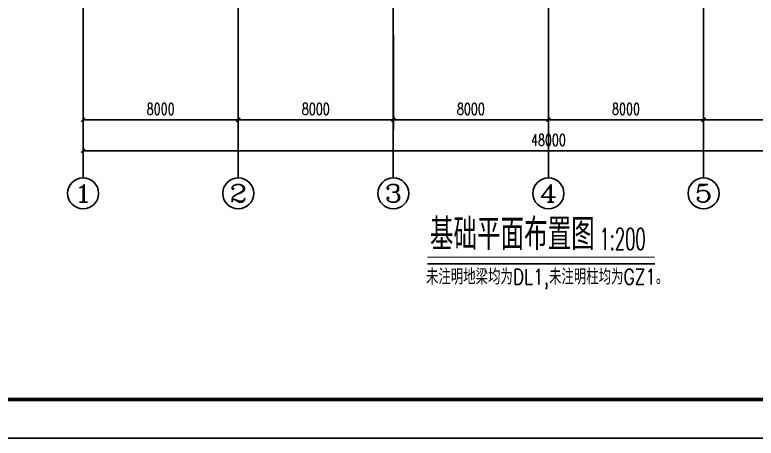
# Model space of a CAD drawing. Extents: x 36360094 to 36697644, y 75306 to 425482.
# Drawn here: x 36386934 to 36425171, y 341482 to 363341 of the extents above; entities that cross this region are included whole.
import ezdxf
from ezdxf.enums import TextEntityAlignment as Align

# ---------------------------------------------------------------- set-up
doc = ezdxf.new("R2010")
doc.units = 0
doc.header["$LTSCALE"] = 1000
doc.header["$MEASUREMENT"] = 0
doc.linetypes.add('ACAD_ISO04W100', pattern=[30.5, 24, -3, 0.5, -3])
doc.linetypes.add('DOTE', pattern=[2.42, 2, -0.2, 0.02, -0.2])
doc.layers.get('0').update_dxf_attribs({"linetype": 'CONTINUOUS'})
doc.layers.get('DEFPOINTS').update_dxf_attribs({"linetype": 'CONTINUOUS'})
for name, color, linetype in [('AXIS', 3, 'CONTINUOUS'), ('AXIS_TEXT', 7, 'CONTINUOUS'), ('DIM_TEXT', 3, 'CONTINUOUS'), ('DOTE', 1, 'ACAD_ISO04W100'), ('PUB_TITLE', 4, 'CONTINUOUS'), ('标注', 4, 'CONTINUOUS'), ('标注、文字', 3, 'CONTINUOUS')]:
    doc.layers.add(name, color=color, linetype=linetype)
doc.styles.add('_HZTXT', font='txt.shx', dxfattribs={"width": 0.8, "bigfont": 'hztxt.shx'})
doc.styles.add('_SIMPLEX', font='SIMPLEX', dxfattribs={"width": 0.8})
doc.styles.add('_TCH_AXIS', font='COMPLEX', dxfattribs={"bigfont": 'GBCBIG'})
doc.styles.add('_TCH_DIM_T3', font='SIMPLEX', dxfattribs={"width": 0.705882, "bigfont": 'GBCBIG'})
doc.styles.add('COMPLEX', font='COMPLEX')
doc.styles.add('中西', font='romans.shx', dxfattribs={"width": 0.8, "height": 350, "bigfont": 'hztxt.shx'})
doc.dimstyles.new('_TCH_ARCH&&200', dxfattribs={"dimtxt": 595, "dimasz": 200, "dimexe": 500, "dimexo": 600, "dimgap": 252.5, "dimtad": 1, "dimdec": 0, "dimzin": 0, "dimdsep": 46, "dimtxsty": '_TCH_DIM_T3', "dimblk": 'ARCHTICK', "dimcen": 0.09, "dimclrt": 7, "dimazin": 2, "dimtfac": 1, "dimtdec": 0, "dimtix": 1, "dimtmove": 2, "dimatfit": 3, "dimfxl": 0, "dimtolj": 1, "dimtzin": 0, "dimarcsym": 0})

# ---------------------------------------------------------------- blocks, each defined once
blk = doc.blocks.new('_ArchTick')
at = {"color": 0, "linetype": 'ByBlock', "const_width": 0.4}
blk.add_lwpolyline([(-0.5, -0.5), (0.5, 0.5)], dxfattribs=at)
blk = doc.blocks.new('*D585')
at = {"layer": 'AXIS', "color": 0, "lineweight": -2}
for p, q in [((36390457, 362324), (36390457, 357424)), ((36398457, 362324), (36398457, 357424)), ((36390457, 357924), (36398457, 357924))]:
    blk.add_line(p, q, dxfattribs=at)
at = {"layer": 'DEFPOINTS', "color": 0}
for p in [(36390457, 362924), (36398457, 362924), (36398457, 357924)]:
    blk.add_point(p, dxfattribs=at)
at = {"layer": 'AXIS', "color": 0, "lineweight": -2, "xscale": 200, "yscale": 200, "zscale": 200, "rotation": 180}
blk.add_blockref('_ArchTick', (36390457, 357924), dxfattribs=at)
at = {"layer": 'AXIS', "color": 0, "lineweight": -2, "xscale": 200, "yscale": 200, "zscale": 200}
blk.add_blockref('_ArchTick', (36398457, 357924), dxfattribs=at)
at = {"layer": 'AXIS', "color": 7, "insert": (36394457, 358474), "char_height": 595, "attachment_point": 5, "style": '_TCH_DIM_T3'}
blk.add_mtext('\\A1;8000', dxfattribs=at)
blk = doc.blocks.new('*D586')
at = {"layer": 'AXIS', "color": 0, "lineweight": -2}
for p, q in [((36398457, 362324), (36398457, 357424)), ((36406457, 362324), (36406457, 357424)), ((36398457, 357924), (36406457, 357924))]:
    blk.add_line(p, q, dxfattribs=at)
at = {"layer": 'DEFPOINTS', "color": 0}
for p in [(36398457, 362924), (36406457, 362924), (36406457, 357924)]:
    blk.add_point(p, dxfattribs=at)
at = {"layer": 'AXIS', "color": 0, "lineweight": -2, "xscale": 200, "yscale": 200, "zscale": 200, "rotation": 180}
blk.add_blockref('_ArchTick', (36398457, 357924), dxfattribs=at)
at = {"layer": 'AXIS', "color": 0, "lineweight": -2, "xscale": 200, "yscale": 200, "zscale": 200}
blk.add_blockref('_ArchTick', (36406457, 357924), dxfattribs=at)
at = {"layer": 'AXIS', "color": 7, "insert": (36402457, 358474), "char_height": 595, "attachment_point": 5, "style": '_TCH_DIM_T3'}
blk.add_mtext('\\A1;8000', dxfattribs=at)
blk = doc.blocks.new('*D587')
at = {"layer": 'AXIS', "color": 0, "lineweight": -2}
for p, q in [((36406457, 362324), (36406457, 357424)), ((36414457, 362324), (36414457, 357424)), ((36406457, 357924), (36414457, 357924))]:
    blk.add_line(p, q, dxfattribs=at)
at = {"layer": 'DEFPOINTS', "color": 0}
for p in [(36406457, 362924), (36414457, 362924), (36414457, 357924)]:
    blk.add_point(p, dxfattribs=at)
at = {"layer": 'AXIS', "color": 0, "lineweight": -2, "xscale": 200, "yscale": 200, "zscale": 200, "rotation": 180}
blk.add_blockref('_ArchTick', (36406457, 357924), dxfattribs=at)
at = {"layer": 'AXIS', "color": 0, "lineweight": -2, "xscale": 200, "yscale": 200, "zscale": 200}
blk.add_blockref('_ArchTick', (36414457, 357924), dxfattribs=at)
at = {"layer": 'AXIS', "color": 7, "insert": (36410457, 358474), "char_height": 595, "attachment_point": 5, "style": '_TCH_DIM_T3'}
blk.add_mtext('\\A1;8000', dxfattribs=at)
blk = doc.blocks.new('*D588')
at = {"layer": 'AXIS', "color": 0, "lineweight": -2}
for p, q in [((36414457, 362324), (36414457, 357424)), ((36422457, 362324), (36422457, 357424)), ((36414457, 357924), (36422457, 357924))]:
    blk.add_line(p, q, dxfattribs=at)
at = {"layer": 'DEFPOINTS', "color": 0}
for p in [(36414457, 362924), (36422457, 362924), (36422457, 357924)]:
    blk.add_point(p, dxfattribs=at)
at = {"layer": 'AXIS', "color": 0, "lineweight": -2, "xscale": 200, "yscale": 200, "zscale": 200, "rotation": 180}
blk.add_blockref('_ArchTick', (36414457, 357924), dxfattribs=at)
at = {"layer": 'AXIS', "color": 0, "lineweight": -2, "xscale": 200, "yscale": 200, "zscale": 200}
blk.add_blockref('_ArchTick', (36422457, 357924), dxfattribs=at)
at = {"layer": 'AXIS', "color": 7, "insert": (36418457, 358474), "char_height": 595, "attachment_point": 5, "style": '_TCH_DIM_T3'}
blk.add_mtext('\\A1;8000', dxfattribs=at)
blk = doc.blocks.new('*D589')
at = {"layer": 'AXIS', "color": 0, "lineweight": -2}
for p, q in [((36422457, 362324), (36422457, 357424)), ((36430457, 362324), (36430457, 357424)), ((36422457, 357924), (36430457, 357924))]:
    blk.add_line(p, q, dxfattribs=at)
at = {"layer": 'DEFPOINTS', "color": 0}
for p in [(36422457, 362924), (36430457, 362924), (36430457, 357924)]:
    blk.add_point(p, dxfattribs=at)
at = {"layer": 'AXIS', "color": 0, "lineweight": -2, "xscale": 200, "yscale": 200, "zscale": 200, "rotation": 180}
blk.add_blockref('_ArchTick', (36422457, 357924), dxfattribs=at)
at = {"layer": 'AXIS', "color": 0, "lineweight": -2, "xscale": 200, "yscale": 200, "zscale": 200}
blk.add_blockref('_ArchTick', (36430457, 357924), dxfattribs=at)
at = {"layer": 'AXIS', "color": 7, "insert": (36426457, 358474), "char_height": 595, "attachment_point": 5, "style": '_TCH_DIM_T3'}
blk.add_mtext('\\A1;8000', dxfattribs=at)
blk = doc.blocks.new('*D591')
at = {"layer": 'AXIS', "color": 0, "lineweight": -2}
for p, q in [((36390457, 362324), (36390457, 355824)), ((36438457, 362324), (36438457, 355824)), ((36390457, 356324), (36438457, 356324))]:
    blk.add_line(p, q, dxfattribs=at)
at = {"layer": 'DEFPOINTS', "color": 0}
for p in [(36390457, 362924), (36438457, 362924), (36438457, 356324)]:
    blk.add_point(p, dxfattribs=at)
at = {"layer": 'AXIS', "color": 0, "lineweight": -2, "xscale": 200, "yscale": 200, "zscale": 200, "rotation": 180}
blk.add_blockref('_ArchTick', (36390457, 356324), dxfattribs=at)
at = {"layer": 'AXIS', "color": 0, "lineweight": -2, "xscale": 200, "yscale": 200, "zscale": 200}
blk.add_blockref('_ArchTick', (36438457, 356324), dxfattribs=at)
at = {"layer": 'AXIS', "color": 7, "insert": (36414457, 356874), "char_height": 595, "attachment_point": 5, "style": '_TCH_DIM_T3'}
blk.add_mtext('\\A1;48000', dxfattribs=at)
blk = doc.blocks.new('_AXISO')
blk.add_circle((0, 0), 0.5)
at = {"layer": 'AXIS_TEXT', "style": 'COMPLEX', "width": 1.041667}
blk.add_attdef('A', text='', height=0.56, dxfattribs=at).set_placement((-0.25, -0.28), (0.25, -0.28), align=Align.FIT)

msp = doc.modelspace()

# ---------------------------------------------------------------- linework, layer by layer
at = {"layer": 'AXIS'}
for p, q in [((36390456.8, 362923.6), (36390456.8, 354923.6)), ((36398456.8, 362923.6), (36398456.8, 354923.6)), ((36406456.8, 362923.6), (36406456.8, 354923.6)), ((36414456.8, 362923.6), (36414456.8, 354923.6)), ((36422456.8, 362923.6), (36422456.8, 354923.6))]:
    msp.add_line(p, q, dxfattribs=at)
at = {"layer": 'DOTE', "linetype": 'DOTE'}
for p, q in [((36390456.8, 362923.6), (36390456.8, 411272.6)), ((36398456.8, 362923.6), (36398456.8, 411272.6)), ((36406456.8, 362923.6), (36406456.8, 411272.6)), ((36414456.8, 362923.6), (36414456.8, 411272.6)), ((36422456.8, 362923.6), (36422456.8, 411272.6))]:
    msp.add_line(p, q, dxfattribs=at)
at = {"layer": 'PUB_TITLE'}
msp.add_lwpolyline([(36360094.2, 341482.4), (36478894.2, 341482.4), (36478894.2, 425482.4), (36360094.2, 425482.4)], close=True, dxfattribs=at)
at = {"layer": 'PUB_TITLE', "const_width": 200}
msp.add_lwpolyline([(36365094.2, 343482.4), (36476894.2, 343482.4), (36476894.2, 423482.4), (36365094.2, 423482.4)], close=True, dxfattribs=at)
at = {"layer": '标注、文字'}
msp.add_line((36408210.7, 350488.7), (36419938.5, 350488.7), dxfattribs=at)
at = {"layer": '标注、文字', "const_width": 50}
msp.add_lwpolyline([(36408210.7, 350827), (36419938.5, 350827)], dxfattribs=at)

# ---------------------------------------------------------------- block references
at = {"layer": 'AXIS'}
ref = msp.add_blockref('_AXISO', (36390456.8, 354123.6), dxfattribs=dict(at, xscale=1600, yscale=1600, zscale=1600))
ref.add_attrib('A', '1', dxfattribs={"layer": 'AXIS_TEXT', "height": 905.1, "style": '_TCH_AXIS', "width": 2.333333}).set_placement((36390004.3, 353671.1), (36390909.4, 353671.1), align=Align.FIT)
ref = msp.add_blockref('_AXISO', (36398456.8, 354123.6), dxfattribs=dict(at, xscale=1600, yscale=1600, zscale=1600))
ref.add_attrib('A', '2', dxfattribs={"layer": 'AXIS_TEXT', "height": 905.1, "style": '_TCH_AXIS', "width": 1.5}).set_placement((36398004.3, 353671.1), (36398909.4, 353671.1), align=Align.FIT)
ref = msp.add_blockref('_AXISO', (36406456.8, 354123.6), dxfattribs=dict(at, xscale=1600, yscale=1600, zscale=1600))
ref.add_attrib('A', '3', dxfattribs={"layer": 'AXIS_TEXT', "height": 905.1, "style": '_TCH_AXIS', "width": 1.5}).set_placement((36406004.3, 353671.1), (36406909.4, 353671.1), align=Align.FIT)
ref = msp.add_blockref('_AXISO', (36414456.8, 354123.6), dxfattribs=dict(at, xscale=1600, yscale=1600, zscale=1600))
ref.add_attrib('A', '4', dxfattribs={"layer": 'AXIS_TEXT', "height": 905.1, "style": '_TCH_AXIS', "width": 1.3125}).set_placement((36414004.3, 353671.1), (36414909.4, 353671.1), align=Align.FIT)
ref = msp.add_blockref('_AXISO', (36422456.8, 354123.6), dxfattribs=dict(at, xscale=1600, yscale=1600, zscale=1600))
ref.add_attrib('A', '5', dxfattribs={"layer": 'AXIS_TEXT', "height": 905.1, "style": '_TCH_AXIS', "width": 1.5}).set_placement((36422004.3, 353671.1), (36422909.4, 353671.1), align=Align.FIT)

# ---------------------------------------------------------------- texts
at = {"layer": 'DIM_TEXT'}
for s, height, style, width, p in [('基础平面布置图', 1618.98, '_HZTXT', 0.75, (36408344.5, 351200.3)), ('1:200', 1125, '_SIMPLEX', 0.55, (36417087.5, 351200.3))]:
    msp.add_text(s, height=height, dxfattribs=dict(at, style=style, width=width)).set_placement(p)
at = {"layer": '标注', "style": '中西', "width": 0.8}
msp.add_text('未注明地梁均为DL1,未注明柱均为GZ1。', height=800, dxfattribs=at).set_placement((36408142.7, 349416.4))

# ---------------------------------------------------------------- dimensions: what is measured, and where the dimension line sits
at = {"layer": 'AXIS'}
for p1, p2, distance, picture, middle in [((36390456.8, 362923.6), (36398456.8, 362923.6), -5000, '*D585', (36394456.8, 358473.6)), ((36390456.8, 362923.6), (36438456.8, 362923.6), -6600, '*D591', (36414456.8, 356873.6)), ((36398456.8, 362923.6), (36406456.8, 362923.6), -5000, '*D586', (36402456.8, 358473.6)), ((36406456.8, 362923.6), (36414456.8, 362923.6), -5000, '*D587', (36410456.8, 358473.6)), ((36414456.8, 362923.6), (36422456.8, 362923.6), -5000, '*D588', (36418456.8, 358473.6)), ((36422456.8, 362923.6), (36430456.8, 362923.6), -5000, '*D589', (36426456.8, 358473.6))]:
    dim = msp.add_aligned_dim(p1=p1, p2=p2, distance=distance, dimstyle='_TCH_ARCH&&200', dxfattribs=at)
    dim.commit()
    dim.dimension.update_dxf_attribs({"geometry": picture, "text_midpoint": middle})

doc.saveas('drawing.dxf')
